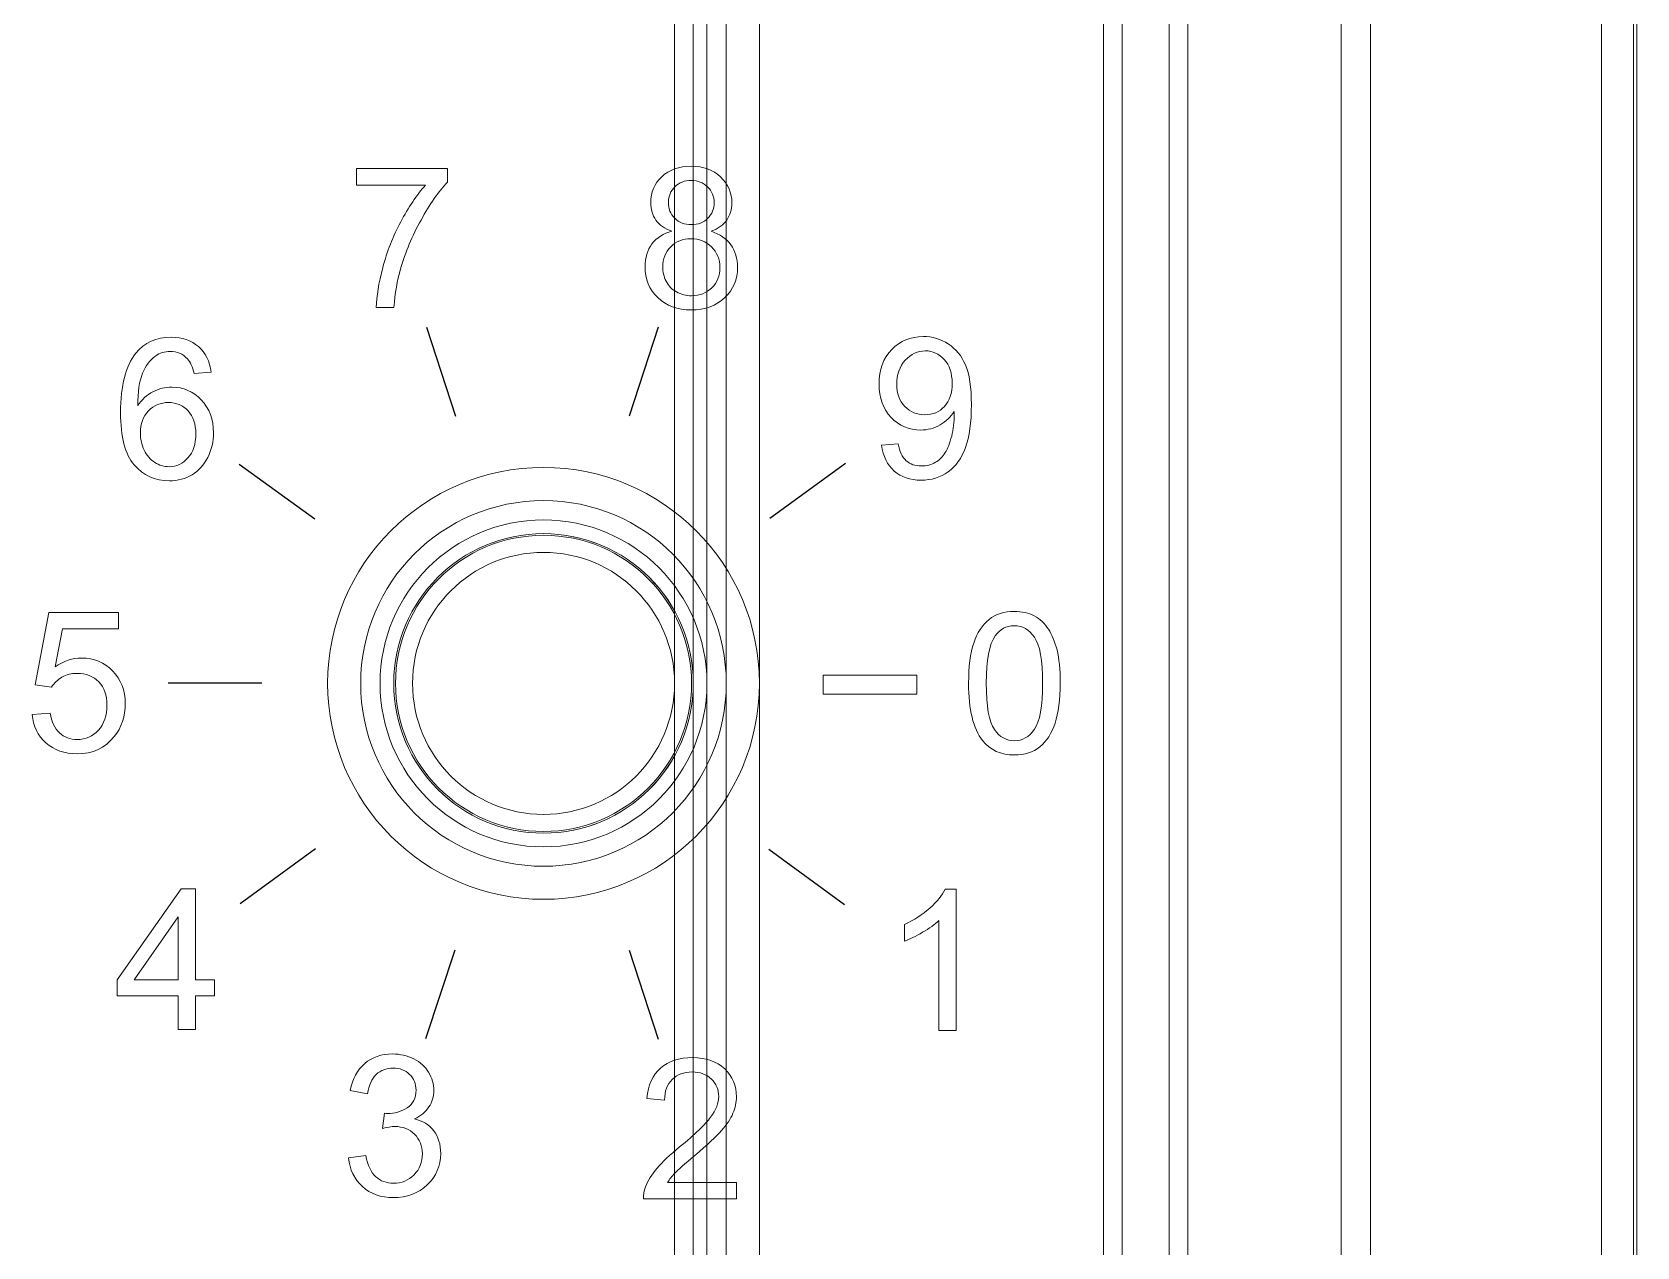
# Model space of a CAD drawing. Header units: millimetres. Extents: x 33157 to 59611, y -29750 to 1750.
# Drawn here: x 53746.86 to 53764.01, y 403.17 to 416.15 of the extents above; entities that cross this region are included whole.
import ezdxf

# ---------------------------------------------------------------- set-up
doc = ezdxf.new("R2010")
doc.units = ezdxf.units.MM
doc.layers.get('0').update_dxf_attribs({"lineweight": 18})

msp = doc.modelspace()

# ---------------------------------------------------------------- linework, layer by layer
at = {"lineweight": 9}
for p, q in [((53764.013, 478.445), (53764.013, 379.945)), ((53763.633, 477.781), (53763.633, 380.609)), ((53763.975, 477.781), (53763.975, 380.609)), ((53760.851, 473.464), (53760.851, 384.925)), ((53761.167, 473.464), (53761.167, 384.925)), ((53758.313, 473.195), (53758.313, 385.195)), ((53758.513, 473.195), (53758.513, 385.195)), ((53759.013, 473.195), (53759.013, 385.195)), ((53759.213, 473.195), (53759.213, 385.195))]:
    msp.add_line(p, q, dxfattribs=at)
msp.add_ellipse((53752.328, 409.195), major_axis=(0, 1.582), ratio=1, dxfattribs=at)
for points, knots in [([(53750.331, 414.519), (53750.331, 414.519), (53750.331, 414.695), (53750.331, 414.695), (53750.331, 414.695), (53751.303, 414.695), (53751.303, 414.695), (53751.303, 414.695), (53751.303, 414.552), (53751.303, 414.552), (53751.208, 414.451), (53751.113, 414.315), (53751.019, 414.146), (53750.925, 413.977), (53750.852, 413.803), (53750.801, 413.625), (53750.764, 413.499), (53750.74, 413.361), (53750.73, 413.211), (53750.73, 413.211), (53750.541, 413.211), (53750.541, 413.211), (53750.543, 413.329), (53750.566, 413.472), (53750.611, 413.64), (53750.655, 413.808), (53750.719, 413.97), (53750.802, 414.125), (53750.885, 414.281), (53750.973, 414.412), (53751.066, 414.519), (53751.066, 414.519), (53750.331, 414.519), (53750.331, 414.519)], [0, 0, 0, 0, 136169.133087, 136169.133087, 136169.133087, 272338.266173, 272338.266173, 272338.266173, 408507.39926, 408507.39926, 408507.39926, 544676.532347, 544676.532347, 544676.532347, 680845.665433, 680845.665433, 680845.665433, 817014.79852, 817014.79852, 817014.79852, 953183.931606, 953183.931606, 953183.931606, 1089353.064693, 1089353.064693, 1089353.064693, 1225522.19778, 1225522.19778, 1225522.19778, 1361691.330866, 1361691.330866, 1361691.330866, 1497860.463953, 1497860.463953, 1497860.463953, 1497860.463953]), ([(53753.699, 414.026), (53753.623, 414.054), (53753.566, 414.094), (53753.529, 414.146), (53753.492, 414.198), (53753.474, 414.26), (53753.474, 414.333), (53753.474, 414.442), (53753.513, 414.534), (53753.591, 414.608), (53753.67, 414.683), (53753.774, 414.72), (53753.905, 414.72), (53754.036, 414.72), (53754.141, 414.682), (53754.221, 414.606), (53754.301, 414.529), (53754.341, 414.437), (53754.341, 414.327), (53754.341, 414.258), (53754.323, 414.197), (53754.286, 414.145), (53754.25, 414.094), (53754.195, 414.054), (53754.12, 414.026), (53754.212, 413.996), (53754.282, 413.947), (53754.33, 413.88), (53754.378, 413.813), (53754.402, 413.734), (53754.402, 413.641), (53754.402, 413.512), (53754.356, 413.404), (53754.266, 413.317), (53754.175, 413.229), (53754.055, 413.186), (53753.907, 413.186), (53753.759, 413.186), (53753.64, 413.229), (53753.549, 413.317), (53753.458, 413.405), (53753.413, 413.515), (53753.413, 413.646), (53753.413, 413.743), (53753.438, 413.825), (53753.487, 413.891), (53753.537, 413.957), (53753.608, 414.002), (53753.699, 414.026)], [0, 0, 0, 0, 134007.581046, 134007.581046, 134007.581046, 268015.162092, 268015.162092, 268015.162092, 402022.743138, 402022.743138, 402022.743138, 536030.324184, 536030.324184, 536030.324184, 670037.90523, 670037.90523, 670037.90523, 804045.486276, 804045.486276, 804045.486276, 938053.067323, 938053.067323, 938053.067323, 1072060.648369, 1072060.648369, 1072060.648369, 1206068.229415, 1206068.229415, 1206068.229415, 1340075.810461, 1340075.810461, 1340075.810461, 1474083.391507, 1474083.391507, 1474083.391507, 1608090.972553, 1608090.972553, 1608090.972553, 1742098.553599, 1742098.553599, 1742098.553599, 1876106.134645, 1876106.134645, 1876106.134645, 2010113.715691, 2010113.715691, 2010113.715691, 2144121.296737, 2144121.296737, 2144121.296737, 2144121.296737]), ([(53753.663, 414.339), (53753.663, 414.268), (53753.685, 414.21), (53753.731, 414.165), (53753.776, 414.119), (53753.836, 414.097), (53753.909, 414.097), (53753.981, 414.097), (53754.039, 414.119), (53754.084, 414.164), (53754.129, 414.209), (53754.152, 414.264), (53754.152, 414.329), (53754.152, 414.397), (53754.129, 414.454), (53754.082, 414.5), (53754.036, 414.546), (53753.978, 414.569), (53753.907, 414.569), (53753.836, 414.569), (53753.778, 414.546), (53753.732, 414.501), (53753.686, 414.456), (53753.663, 414.402), (53753.663, 414.339)], [0, 0, 0, 0, 138741.454364, 138741.454364, 138741.454364, 277482.908728, 277482.908728, 277482.908728, 416224.363093, 416224.363093, 416224.363093, 554965.817457, 554965.817457, 554965.817457, 693707.271821, 693707.271821, 693707.271821, 832448.726185, 832448.726185, 832448.726185, 971190.18055, 971190.18055, 971190.18055, 1109931.634914, 1109931.634914, 1109931.634914, 1109931.634914]), ([(53753.602, 413.644), (53753.602, 413.592), (53753.614, 413.541), (53753.638, 413.492), (53753.663, 413.443), (53753.7, 413.404), (53753.75, 413.377), (53753.799, 413.351), (53753.852, 413.337), (53753.909, 413.337), (53753.998, 413.337), (53754.07, 413.365), (53754.127, 413.422), (53754.184, 413.479), (53754.213, 413.551), (53754.213, 413.638), (53754.213, 413.727), (53754.183, 413.8), (53754.125, 413.858), (53754.066, 413.917), (53753.992, 413.946), (53753.903, 413.946), (53753.815, 413.946), (53753.744, 413.917), (53753.687, 413.86), (53753.63, 413.802), (53753.602, 413.73), (53753.602, 413.644)], [0, 0, 0, 0, 137713.337457, 137713.337457, 137713.337457, 275426.674913, 275426.674913, 275426.674913, 413140.01237, 413140.01237, 413140.01237, 550853.349826, 550853.349826, 550853.349826, 688566.687283, 688566.687283, 688566.687283, 826280.024739, 826280.024739, 826280.024739, 963993.362196, 963993.362196, 963993.362196, 1101706.699652, 1101706.699652, 1101706.699652, 1239420.037109, 1239420.037109, 1239420.037109, 1239420.037109]), ([(53748.776, 412.52), (53748.776, 412.52), (53748.593, 412.505), (53748.593, 412.505), (53748.577, 412.577), (53748.553, 412.63), (53748.523, 412.663), (53748.473, 412.716), (53748.411, 412.742), (53748.337, 412.742), (53748.278, 412.742), (53748.226, 412.726), (53748.181, 412.693), (53748.123, 412.65), (53748.077, 412.589), (53748.043, 412.508), (53748.009, 412.426), (53747.992, 412.31), (53747.991, 412.16), (53748.035, 412.228), (53748.09, 412.278), (53748.154, 412.311), (53748.218, 412.344), (53748.286, 412.36), (53748.356, 412.36), (53748.479, 412.36), (53748.584, 412.315), (53748.671, 412.224), (53748.758, 412.133), (53748.801, 412.017), (53748.801, 411.873), (53748.801, 411.778), (53748.781, 411.691), (53748.74, 411.61), (53748.699, 411.529), (53748.644, 411.467), (53748.572, 411.424), (53748.501, 411.381), (53748.42, 411.359), (53748.33, 411.359), (53748.176, 411.359), (53748.051, 411.416), (53747.953, 411.529), (53747.857, 411.642), (53747.808, 411.828), (53747.808, 412.088), (53747.808, 412.378), (53747.862, 412.589), (53747.969, 412.721), (53748.063, 412.836), (53748.189, 412.893), (53748.349, 412.893), (53748.467, 412.893), (53748.564, 412.86), (53748.64, 412.794), (53748.715, 412.728), (53748.761, 412.636), (53748.776, 412.52)], [0, 0, 0, 0, 133259.206109, 133259.206109, 133259.206109, 266518.412217, 266518.412217, 266518.412217, 399777.618326, 399777.618326, 399777.618326, 533036.824435, 533036.824435, 533036.824435, 666296.030544, 666296.030544, 666296.030544, 799555.236652, 799555.236652, 799555.236652, 932814.442761, 932814.442761, 932814.442761, 1066073.64887, 1066073.64887, 1066073.64887, 1199332.854979, 1199332.854979, 1199332.854979, 1332592.061087, 1332592.061087, 1332592.061087, 1465851.267196, 1465851.267196, 1465851.267196, 1599110.473305, 1599110.473305, 1599110.473305, 1732369.679414, 1732369.679414, 1732369.679414, 1865628.885522, 1865628.885522, 1865628.885522, 1998888.091631, 1998888.091631, 1998888.091631, 2132147.29774, 2132147.29774, 2132147.29774, 2265406.503849, 2265406.503849, 2265406.503849, 2398665.709957, 2398665.709957, 2398665.709957, 2531924.916066, 2531924.916066, 2531924.916066, 2531924.916066]), ([(53755.941, 411.74), (53755.941, 411.74), (53756.118, 411.755), (53756.118, 411.755), (53756.133, 411.672), (53756.162, 411.611), (53756.204, 411.574), (53756.246, 411.536), (53756.301, 411.518), (53756.367, 411.518), (53756.424, 411.518), (53756.474, 411.531), (53756.517, 411.557), (53756.56, 411.583), (53756.595, 411.617), (53756.622, 411.661), (53756.648, 411.704), (53756.671, 411.763), (53756.69, 411.837), (53756.708, 411.911), (53756.717, 411.986), (53756.717, 412.063), (53756.717, 412.071), (53756.717, 412.083), (53756.716, 412.1), (53756.68, 412.041), (53756.629, 411.993), (53756.566, 411.957), (53756.502, 411.92), (53756.433, 411.902), (53756.358, 411.902), (53756.234, 411.902), (53756.129, 411.947), (53756.043, 412.037), (53755.957, 412.127), (53755.914, 412.246), (53755.914, 412.394), (53755.914, 412.546), (53755.959, 412.669), (53756.049, 412.762), (53756.139, 412.854), (53756.251, 412.901), (53756.386, 412.901), (53756.484, 412.901), (53756.573, 412.875), (53756.654, 412.822), (53756.735, 412.769), (53756.796, 412.694), (53756.838, 412.597), (53756.88, 412.5), (53756.901, 412.359), (53756.901, 412.174), (53756.901, 411.982), (53756.88, 411.829), (53756.839, 411.716), (53756.797, 411.602), (53756.735, 411.515), (53756.653, 411.456), (53756.57, 411.396), (53756.474, 411.366), (53756.364, 411.366), (53756.246, 411.366), (53756.15, 411.399), (53756.076, 411.464), (53756.001, 411.53), (53755.957, 411.622), (53755.941, 411.74)], [0, 0, 0, 0, 132725.092423, 132725.092423, 132725.092423, 265450.184846, 265450.184846, 265450.184846, 398175.277269, 398175.277269, 398175.277269, 530900.369691, 530900.369691, 530900.369691, 663625.462114, 663625.462114, 663625.462114, 796350.554537, 796350.554537, 796350.554537, 929075.64696, 929075.64696, 929075.64696, 1061800.739383, 1061800.739383, 1061800.739383, 1194525.831806, 1194525.831806, 1194525.831806, 1327250.924228, 1327250.924228, 1327250.924228, 1459976.016651, 1459976.016651, 1459976.016651, 1592701.109074, 1592701.109074, 1592701.109074, 1725426.201497, 1725426.201497, 1725426.201497, 1858151.29392, 1858151.29392, 1858151.29392, 1990876.386343, 1990876.386343, 1990876.386343, 2123601.478765, 2123601.478765, 2123601.478765, 2256326.571188, 2256326.571188, 2256326.571188, 2389051.663611, 2389051.663611, 2389051.663611, 2521776.756034, 2521776.756034, 2521776.756034, 2654501.848457, 2654501.848457, 2654501.848457, 2787226.94088, 2787226.94088, 2787226.94088, 2919952.033303, 2919952.033303, 2919952.033303, 2919952.033303]), ([(53756.695, 412.403), (53756.695, 412.509), (53756.667, 412.593), (53756.611, 412.655), (53756.556, 412.716), (53756.488, 412.748), (53756.408, 412.748), (53756.325, 412.748), (53756.254, 412.714), (53756.194, 412.648), (53756.133, 412.581), (53756.103, 412.494), (53756.103, 412.388), (53756.103, 412.292), (53756.132, 412.214), (53756.189, 412.155), (53756.246, 412.095), (53756.318, 412.065), (53756.403, 412.065), (53756.488, 412.065), (53756.558, 412.095), (53756.613, 412.155), (53756.668, 412.214), (53756.695, 412.297), (53756.695, 412.403)], [0, 0, 0, 0, 138749.756472, 138749.756472, 138749.756472, 277499.512944, 277499.512944, 277499.512944, 416249.269417, 416249.269417, 416249.269417, 554999.025889, 554999.025889, 554999.025889, 693748.782361, 693748.782361, 693748.782361, 832498.538833, 832498.538833, 832498.538833, 971248.295305, 971248.295305, 971248.295305, 1109998.051777, 1109998.051777, 1109998.051777, 1109998.051777]), ([(53748.02, 411.871), (53748.02, 411.807), (53748.034, 411.746), (53748.06, 411.688), (53748.087, 411.63), (53748.125, 411.586), (53748.173, 411.556), (53748.222, 411.525), (53748.273, 411.51), (53748.327, 411.51), (53748.406, 411.51), (53748.473, 411.541), (53748.528, 411.604), (53748.584, 411.667), (53748.612, 411.753), (53748.612, 411.861), (53748.612, 411.965), (53748.584, 412.047), (53748.529, 412.106), (53748.475, 412.166), (53748.405, 412.196), (53748.319, 412.196), (53748.236, 412.196), (53748.165, 412.166), (53748.107, 412.106), (53748.049, 412.047), (53748.02, 411.968), (53748.02, 411.871)], [0, 0, 0, 0, 137701.088898, 137701.088898, 137701.088898, 275402.177797, 275402.177797, 275402.177797, 413103.266695, 413103.266695, 413103.266695, 550804.355594, 550804.355594, 550804.355594, 688505.444492, 688505.444492, 688505.444492, 826206.53339, 826206.53339, 826206.53339, 963907.622289, 963907.622289, 963907.622289, 1101608.711187, 1101608.711187, 1101608.711187, 1239309.800086, 1239309.800086, 1239309.800086, 1239309.800086]), ([(53746.863, 408.863), (53746.863, 408.863), (53747.056, 408.878), (53747.056, 408.878), (53747.07, 408.784), (53747.104, 408.713), (53747.155, 408.666), (53747.207, 408.618), (53747.271, 408.595), (53747.345, 408.595), (53747.435, 408.595), (53747.51, 408.628), (53747.572, 408.695), (53747.632, 408.762), (53747.663, 408.851), (53747.663, 408.962), (53747.663, 409.067), (53747.634, 409.15), (53747.575, 409.211), (53747.517, 409.272), (53747.44, 409.302), (53747.343, 409.302), (53747.284, 409.302), (53747.23, 409.288), (53747.182, 409.261), (53747.135, 409.234), (53747.098, 409.198), (53747.071, 409.155), (53747.071, 409.155), (53746.896, 409.18), (53746.896, 409.18), (53746.896, 409.18), (53747.041, 409.953), (53747.041, 409.953), (53747.041, 409.953), (53747.787, 409.953), (53747.787, 409.953), (53747.787, 409.953), (53747.787, 409.776), (53747.787, 409.776), (53747.787, 409.776), (53747.189, 409.776), (53747.189, 409.776), (53747.189, 409.776), (53747.108, 409.371), (53747.108, 409.371), (53747.198, 409.434), (53747.293, 409.466), (53747.392, 409.466), (53747.523, 409.466), (53747.633, 409.42), (53747.723, 409.329), (53747.813, 409.238), (53747.858, 409.121), (53747.858, 408.979), (53747.858, 408.843), (53747.819, 408.725), (53747.74, 408.626), (53747.643, 408.504), (53747.512, 408.443), (53747.345, 408.443), (53747.209, 408.443), (53747.097, 408.482), (53747.011, 408.559), (53746.924, 408.635), (53746.875, 408.737), (53746.863, 408.863)], [0, 0, 0, 0, 132705.239137, 132705.239137, 132705.239137, 265410.478275, 265410.478275, 265410.478275, 398115.717412, 398115.717412, 398115.717412, 530820.95655, 530820.95655, 530820.95655, 663526.195687, 663526.195687, 663526.195687, 796231.434824, 796231.434824, 796231.434824, 928936.673962, 928936.673962, 928936.673962, 1061641.913099, 1061641.913099, 1061641.913099, 1194347.152237, 1194347.152237, 1194347.152237, 1327052.391374, 1327052.391374, 1327052.391374, 1459757.630511, 1459757.630511, 1459757.630511, 1592462.869649, 1592462.869649, 1592462.869649, 1725168.108786, 1725168.108786, 1725168.108786, 1857873.347924, 1857873.347924, 1857873.347924, 1990578.587061, 1990578.587061, 1990578.587061, 2123283.826198, 2123283.826198, 2123283.826198, 2255989.065336, 2255989.065336, 2255989.065336, 2388694.304473, 2388694.304473, 2388694.304473, 2521399.543611, 2521399.543611, 2521399.543611, 2654104.782748, 2654104.782748, 2654104.782748, 2786810.021885, 2786810.021885, 2786810.021885, 2919515.261023, 2919515.261023, 2919515.261023, 2919515.261023]), ([(53756.871, 409.197), (53756.871, 409.374), (53756.889, 409.518), (53756.926, 409.626), (53756.962, 409.735), (53757.017, 409.819), (53757.089, 409.877), (53757.16, 409.935), (53757.251, 409.964), (53757.36, 409.964), (53757.441, 409.964), (53757.512, 409.948), (53757.573, 409.916), (53757.634, 409.883), (53757.684, 409.836), (53757.723, 409.775), (53757.762, 409.714), (53757.793, 409.64), (53757.816, 409.552), (53757.838, 409.464), (53757.85, 409.346), (53757.85, 409.197), (53757.85, 409.021), (53757.831, 408.878), (53757.795, 408.769), (53757.759, 408.661), (53757.705, 408.577), (53757.633, 408.518), (53757.561, 408.459), (53757.47, 408.43), (53757.36, 408.43), (53757.216, 408.43), (53757.102, 408.481), (53757.019, 408.585), (53756.92, 408.711), (53756.871, 408.915), (53756.871, 409.197)], [0, 0, 0, 0, 135600.079983, 135600.079983, 135600.079983, 271200.159966, 271200.159966, 271200.159966, 406800.239949, 406800.239949, 406800.239949, 542400.319932, 542400.319932, 542400.319932, 678000.399916, 678000.399916, 678000.399916, 813600.479899, 813600.479899, 813600.479899, 949200.559882, 949200.559882, 949200.559882, 1084800.639865, 1084800.639865, 1084800.639865, 1220400.719848, 1220400.719848, 1220400.719848, 1356000.799831, 1356000.799831, 1356000.799831, 1491600.879814, 1491600.879814, 1491600.879814, 1627200.959797, 1627200.959797, 1627200.959797, 1627200.959797]), ([(53757.06, 409.196), (53757.06, 408.949), (53757.089, 408.784), (53757.146, 408.703), (53757.204, 408.622), (53757.276, 408.581), (53757.36, 408.581), (53757.445, 408.581), (53757.516, 408.622), (53757.574, 408.704), (53757.632, 408.785), (53757.661, 408.95), (53757.661, 409.196), (53757.661, 409.444), (53757.632, 409.608), (53757.574, 409.689), (53757.517, 409.771), (53757.445, 409.811), (53757.358, 409.811), (53757.274, 409.811), (53757.206, 409.775), (53757.155, 409.703), (53757.092, 409.612), (53757.06, 409.443), (53757.06, 409.196)], [0, 0, 0, 0, 138756.324992, 138756.324992, 138756.324992, 277512.649983, 277512.649983, 277512.649983, 416268.974975, 416268.974975, 416268.974975, 555025.299967, 555025.299967, 555025.299967, 693781.624958, 693781.624958, 693781.624958, 832537.94995, 832537.94995, 832537.94995, 971294.274942, 971294.274942, 971294.274942, 1110050.599933, 1110050.599933, 1110050.599933, 1110050.599933]), ([(53748.424, 405.497), (53748.424, 405.497), (53748.424, 405.856), (53748.424, 405.856), (53748.424, 405.856), (53747.771, 405.856), (53747.771, 405.856), (53747.771, 405.856), (53747.771, 406.026), (53747.771, 406.026), (53747.771, 406.026), (53748.457, 407), (53748.457, 407), (53748.457, 407), (53748.608, 407), (53748.608, 407), (53748.608, 407), (53748.608, 406.026), (53748.608, 406.026), (53748.608, 406.026), (53748.812, 406.026), (53748.812, 406.026), (53748.812, 406.026), (53748.812, 405.856), (53748.812, 405.856), (53748.812, 405.856), (53748.608, 405.856), (53748.608, 405.856), (53748.608, 405.856), (53748.608, 405.497), (53748.608, 405.497), (53748.608, 405.497), (53748.424, 405.497), (53748.424, 405.497)], [0, 0, 0, 0, 136172.200819, 136172.200819, 136172.200819, 272344.401638, 272344.401638, 272344.401638, 408516.602457, 408516.602457, 408516.602457, 544688.803276, 544688.803276, 544688.803276, 680861.004095, 680861.004095, 680861.004095, 817033.204914, 817033.204914, 817033.204914, 953205.405732, 953205.405732, 953205.405732, 1089377.606551, 1089377.606551, 1089377.606551, 1225549.80737, 1225549.80737, 1225549.80737, 1361722.008189, 1361722.008189, 1361722.008189, 1497894.209008, 1497894.209008, 1497894.209008, 1497894.209008]), ([(53756.739, 405.486), (53756.739, 405.486), (53756.554, 405.486), (53756.554, 405.486), (53756.554, 405.486), (53756.554, 406.662), (53756.554, 406.662), (53756.51, 406.62), (53756.451, 406.577), (53756.379, 406.535), (53756.307, 406.493), (53756.242, 406.461), (53756.185, 406.44), (53756.185, 406.44), (53756.185, 406.618), (53756.185, 406.618), (53756.288, 406.666), (53756.378, 406.725), (53756.456, 406.794), (53756.533, 406.863), (53756.588, 406.93), (53756.62, 406.995), (53756.62, 406.995), (53756.739, 406.995), (53756.739, 406.995), (53756.739, 406.995), (53756.739, 405.486), (53756.739, 405.486)], [0, 0, 0, 0, 137727.414984, 137727.414984, 137727.414984, 275454.829968, 275454.829968, 275454.829968, 413182.244953, 413182.244953, 413182.244953, 550909.659937, 550909.659937, 550909.659937, 688637.074921, 688637.074921, 688637.074921, 826364.489905, 826364.489905, 826364.489905, 964091.904889, 964091.904889, 964091.904889, 1101819.319874, 1101819.319874, 1101819.319874, 1239546.734858, 1239546.734858, 1239546.734858, 1239546.734858]), ([(53748.424, 406.026), (53748.424, 406.026), (53748.424, 406.702), (53748.424, 406.702), (53748.424, 406.702), (53747.952, 406.026), (53747.952, 406.026), (53747.952, 406.026), (53748.424, 406.026), (53748.424, 406.026)], [0, 0, 0, 0, 154579.897264, 154579.897264, 154579.897264, 309159.794529, 309159.794529, 309159.794529, 463739.691793, 463739.691793, 463739.691793, 463739.691793]), ([(53750.244, 404.125), (53750.244, 404.125), (53750.429, 404.15), (53750.429, 404.15), (53750.45, 404.045), (53750.486, 403.969), (53750.536, 403.923), (53750.587, 403.877), (53750.649, 403.854), (53750.723, 403.854), (53750.811, 403.854), (53750.885, 403.884), (53750.944, 403.944), (53751.004, 404.004), (53751.033, 404.079), (53751.033, 404.168), (53751.033, 404.252), (53751.006, 404.322), (53750.95, 404.377), (53750.895, 404.432), (53750.824, 404.46), (53750.739, 404.46), (53750.704, 404.46), (53750.66, 404.453), (53750.608, 404.439), (53750.608, 404.439), (53750.629, 404.601), (53750.629, 404.601), (53750.641, 404.6), (53750.651, 404.599), (53750.659, 404.599), (53750.738, 404.599), (53750.808, 404.62), (53750.872, 404.661), (53750.935, 404.701), (53750.966, 404.764), (53750.966, 404.849), (53750.966, 404.917), (53750.943, 404.973), (53750.897, 405.017), (53750.851, 405.062), (53750.792, 405.084), (53750.72, 405.084), (53750.648, 405.084), (53750.588, 405.061), (53750.54, 405.016), (53750.492, 404.97), (53750.461, 404.902), (53750.448, 404.811), (53750.448, 404.811), (53750.263, 404.845), (53750.263, 404.845), (53750.286, 404.968), (53750.337, 405.065), (53750.417, 405.133), (53750.496, 405.201), (53750.596, 405.235), (53750.715, 405.235), (53750.797, 405.235), (53750.873, 405.217), (53750.942, 405.182), (53751.011, 405.147), (53751.064, 405.099), (53751.1, 405.039), (53751.137, 404.978), (53751.155, 404.913), (53751.155, 404.845), (53751.155, 404.78), (53751.138, 404.722), (53751.103, 404.669), (53751.068, 404.615), (53751.016, 404.573), (53750.948, 404.542), (53751.037, 404.521), (53751.106, 404.479), (53751.155, 404.414), (53751.204, 404.35), (53751.229, 404.268), (53751.229, 404.171), (53751.229, 404.04), (53751.181, 403.929), (53751.085, 403.837), (53750.989, 403.746), (53750.868, 403.701), (53750.722, 403.701), (53750.59, 403.701), (53750.48, 403.74), (53750.393, 403.819), (53750.306, 403.898), (53750.256, 403.999), (53750.244, 404.125)], [0, 0, 0, 0, 131801.427114, 131801.427114, 131801.427114, 263602.854228, 263602.854228, 263602.854228, 395404.281341, 395404.281341, 395404.281341, 527205.708455, 527205.708455, 527205.708455, 659007.135569, 659007.135569, 659007.135569, 790808.562683, 790808.562683, 790808.562683, 922609.989797, 922609.989797, 922609.989797, 1054411.41691, 1054411.41691, 1054411.41691, 1186212.844024, 1186212.844024, 1186212.844024, 1318014.271138, 1318014.271138, 1318014.271138, 1449815.698252, 1449815.698252, 1449815.698252, 1581617.125365, 1581617.125365, 1581617.125365, 1713418.552479, 1713418.552479, 1713418.552479, 1845219.979593, 1845219.979593, 1845219.979593, 1977021.406707, 1977021.406707, 1977021.406707, 2108822.833821, 2108822.833821, 2108822.833821, 2240624.260934, 2240624.260934, 2240624.260934, 2372425.688048, 2372425.688048, 2372425.688048, 2504227.115162, 2504227.115162, 2504227.115162, 2636028.542276, 2636028.542276, 2636028.542276, 2767829.96939, 2767829.96939, 2767829.96939, 2899631.396503, 2899631.396503, 2899631.396503, 3031432.823617, 3031432.823617, 3031432.823617, 3163234.250731, 3163234.250731, 3163234.250731, 3295035.677845, 3295035.677845, 3295035.677845, 3426837.104959, 3426837.104959, 3426837.104959, 3558638.532072, 3558638.532072, 3558638.532072, 3690439.959186, 3690439.959186, 3690439.959186, 3822241.3863, 3822241.3863, 3822241.3863, 3954042.813414, 3954042.813414, 3954042.813414, 3954042.813414]), ([(53754.392, 403.863), (53754.392, 403.863), (53754.392, 403.687), (53754.392, 403.687), (53754.392, 403.687), (53753.397, 403.687), (53753.397, 403.687), (53753.395, 403.731), (53753.403, 403.774), (53753.419, 403.815), (53753.444, 403.883), (53753.485, 403.949), (53753.541, 404.015), (53753.598, 404.08), (53753.678, 404.156), (53753.783, 404.242), (53753.946, 404.376), (53754.056, 404.482), (53754.114, 404.56), (53754.172, 404.638), (53754.201, 404.712), (53754.201, 404.782), (53754.201, 404.856), (53754.175, 404.917), (53754.122, 404.967), (53754.07, 405.018), (53754.001, 405.043), (53753.917, 405.043), (53753.828, 405.043), (53753.756, 405.016), (53753.703, 404.963), (53753.649, 404.91), (53753.622, 404.837), (53753.622, 404.743), (53753.622, 404.743), (53753.433, 404.761), (53753.433, 404.761), (53753.445, 404.903), (53753.495, 405.011), (53753.579, 405.085), (53753.664, 405.159), (53753.778, 405.196), (53753.921, 405.196), (53754.065, 405.196), (53754.18, 405.156), (53754.264, 405.076), (53754.348, 404.996), (53754.39, 404.896), (53754.39, 404.778), (53754.39, 404.718), (53754.378, 404.659), (53754.353, 404.601), (53754.328, 404.542), (53754.288, 404.481), (53754.231, 404.417), (53754.173, 404.353), (53754.078, 404.264), (53753.946, 404.152), (53753.835, 404.059), (53753.764, 403.996), (53753.732, 403.963), (53753.701, 403.93), (53753.675, 403.897), (53753.654, 403.863), (53753.654, 403.863), (53754.392, 403.863), (53754.392, 403.863)], [0, 0, 0, 0, 132726.712188, 132726.712188, 132726.712188, 265453.424375, 265453.424375, 265453.424375, 398180.136563, 398180.136563, 398180.136563, 530906.848751, 530906.848751, 530906.848751, 663633.560939, 663633.560939, 663633.560939, 796360.273126, 796360.273126, 796360.273126, 929086.985314, 929086.985314, 929086.985314, 1061813.697502, 1061813.697502, 1061813.697502, 1194540.409689, 1194540.409689, 1194540.409689, 1327267.121877, 1327267.121877, 1327267.121877, 1459993.834065, 1459993.834065, 1459993.834065, 1592720.546253, 1592720.546253, 1592720.546253, 1725447.25844, 1725447.25844, 1725447.25844, 1858173.970628, 1858173.970628, 1858173.970628, 1990900.682816, 1990900.682816, 1990900.682816, 2123627.395003, 2123627.395003, 2123627.395003, 2256354.107191, 2256354.107191, 2256354.107191, 2389080.819379, 2389080.819379, 2389080.819379, 2521807.531566, 2521807.531566, 2521807.531566, 2654534.243754, 2654534.243754, 2654534.243754, 2787260.955942, 2787260.955942, 2787260.955942, 2919987.66813, 2919987.66813, 2919987.66813, 2919987.66813])]:
    msp.add_open_spline(points, degree=3, knots=knots)
at = {"lineweight": 25}
for points in [[(53751.078, 413.001), (53751.078, 413.001), (53751.388, 412.05), (53751.388, 412.05)], [(53753.555, 413.001), (53753.555, 413.001), (53753.245, 412.05), (53753.245, 412.05)], [(53749.074, 411.539), (53749.074, 411.539), (53749.885, 410.954), (53749.885, 410.954)], [(53755.555, 411.545), (53755.555, 411.545), (53754.745, 410.958), (53754.745, 410.958)], [(53749.317, 409.197), (53749.317, 409.197), (53748.317, 409.197), (53748.317, 409.197)], [(53749.893, 407.428), (53749.893, 407.428), (53749.086, 406.838), (53749.086, 406.838)], [(53754.736, 407.424), (53754.736, 407.424), (53755.543, 406.832), (53755.543, 406.832)], [(53751.379, 406.346), (53751.379, 406.346), (53751.067, 405.396), (53751.067, 405.396)], [(53753.245, 406.344), (53753.245, 406.344), (53753.555, 405.392), (53753.555, 405.392)]]:
    msp.add_open_spline(points, degree=3, dxfattribs=at)
at = {"lineweight": 9}
for points, knots in [([(53754.635, 409.195), (53754.635, 410.469), (53753.602, 411.502), (53752.328, 411.502), (53751.054, 411.502), (53750.021, 410.469), (53750.021, 409.195), (53750.021, 407.921), (53751.054, 406.888), (53752.328, 406.888), (53753.602, 406.888), (53754.635, 407.921), (53754.635, 409.195), (53754.635, 470.352), (53754.635, 348.038), (53754.635, 409.195)], [0, 0, 0, 0, 148200.491772, 148200.491772, 148200.491772, 296400.983545, 296400.983545, 296400.983545, 444601.475317, 444601.475317, 444601.475317, 592801.96709, 592801.96709, 592801.96709, 592807.89511, 592807.89511, 592807.89511, 592807.89511]), ([(53754.635, 409.195), (53754.635, 410.469), (53753.602, 411.502), (53752.328, 411.502), (53751.054, 411.502), (53750.021, 410.469), (53750.021, 409.195), (53750.021, 407.921), (53751.054, 406.888), (53752.328, 406.888), (53753.602, 406.888), (53754.635, 407.921), (53754.635, 409.195), (53754.635, 470.352), (53754.635, 348.038), (53754.635, 409.195)], [0, 0, 0, 0, 148200.492049, 148200.492049, 148200.492049, 296400.984098, 296400.984098, 296400.984098, 444601.476148, 444601.476148, 444601.476148, 592801.968197, 592801.968197, 592801.968197, 592807.896217, 592807.896217, 592807.896217, 592807.896217]), ([(53754.635, 409.195), (53754.635, 410.469), (53753.602, 411.502), (53752.328, 411.502), (53751.054, 411.502), (53750.021, 410.469), (53750.021, 409.195), (53750.021, 407.921), (53751.054, 406.888), (53752.328, 406.888), (53753.602, 406.888), (53754.635, 407.921), (53754.635, 409.195), (53754.635, 470.352), (53754.635, 348.038), (53754.635, 409.195)], [0, 0, 0, 0, 148200.492326, 148200.492326, 148200.492326, 296400.984652, 296400.984652, 296400.984652, 444601.476978, 444601.476978, 444601.476978, 592801.969304, 592801.969304, 592801.969304, 592807.897324, 592807.897324, 592807.897324, 592807.897324]), ([(53754.281, 409.195), (53754.281, 410.274), (53753.407, 411.148), (53752.328, 411.148), (53751.249, 411.148), (53750.374, 410.274), (53750.374, 409.195), (53750.374, 408.116), (53751.249, 407.241), (53752.328, 407.241), (53753.407, 407.241), (53754.281, 408.116), (53754.281, 409.195), (53754.281, 460.982), (53754.281, 357.408), (53754.281, 409.195)], [0, 0, 0, 0, 148201.832901, 148201.832901, 148201.832901, 296403.665802, 296403.665802, 296403.665802, 444605.498703, 444605.498703, 444605.498703, 592807.331604, 592807.331604, 592807.331604, 592813.259677, 592813.259677, 592813.259677, 592813.259677]), ([(53754.281, 409.195), (53754.281, 410.274), (53753.407, 411.148), (53752.328, 411.148), (53751.249, 411.148), (53750.374, 410.274), (53750.374, 409.195), (53750.374, 408.116), (53751.249, 407.241), (53752.328, 407.241), (53753.407, 407.241), (53754.281, 408.116), (53754.281, 409.195), (53754.281, 460.982), (53754.281, 357.408), (53754.281, 409.195)], [0, 0, 0, 0, 148201.832624, 148201.832624, 148201.832624, 296403.665248, 296403.665248, 296403.665248, 444605.497873, 444605.497873, 444605.497873, 592807.330497, 592807.330497, 592807.330497, 592813.25857, 592813.25857, 592813.25857, 592813.25857]), ([(53754.074, 409.195), (53754.074, 410.159), (53753.292, 410.941), (53752.328, 410.941), (53751.363, 410.941), (53750.581, 410.159), (53750.581, 409.195), (53750.581, 408.23), (53751.363, 407.448), (53752.328, 407.448), (53753.292, 407.448), (53754.074, 408.23), (53754.074, 409.195), (53754.074, 455.491), (53754.074, 362.899), (53754.074, 409.195)], [0, 0, 0, 0, 148202.618151, 148202.618151, 148202.618151, 296405.236303, 296405.236303, 296405.236303, 444607.854454, 444607.854454, 444607.854454, 592810.472606, 592810.472606, 592810.472606, 592816.40071, 592816.40071, 592816.40071, 592816.40071]), ([(53754.074, 409.195), (53754.074, 410.159), (53753.292, 410.941), (53752.328, 410.941), (53751.363, 410.941), (53750.581, 410.159), (53750.581, 409.195), (53750.581, 408.23), (53751.363, 407.448), (53752.328, 407.448), (53753.292, 407.448), (53754.074, 408.23), (53754.074, 409.195), (53754.074, 455.491), (53754.074, 362.899), (53754.074, 409.195)], [0, 0, 0, 0, 148202.617875, 148202.617875, 148202.617875, 296405.235749, 296405.235749, 296405.235749, 444607.853624, 444607.853624, 444607.853624, 592810.471499, 592810.471499, 592810.471499, 592816.399603, 592816.399603, 592816.399603, 592816.399603]), ([(53753.928, 409.195), (53753.928, 410.079), (53753.212, 410.795), (53752.328, 410.795), (53751.444, 410.795), (53750.728, 410.079), (53750.728, 409.195), (53750.728, 408.311), (53751.444, 407.595), (53752.328, 407.595), (53753.212, 407.595), (53753.928, 408.311), (53753.928, 409.195), (53753.928, 451.608), (53753.928, 366.782), (53753.928, 409.195)], [0, 0, 0, 0, 180569.805061, 180569.805061, 180569.805061, 361139.610122, 361139.610122, 361139.610122, 541709.415184, 541709.415184, 541709.415184, 722279.220245, 722279.220245, 722279.220245, 722289.434815, 722289.434815, 722289.434815, 722289.434815]), ([(53753.928, 409.195), (53753.928, 410.079), (53753.211, 410.795), (53752.328, 410.795), (53751.444, 410.795), (53750.728, 410.079), (53750.728, 409.195), (53750.728, 408.311), (53751.444, 407.595), (53752.328, 407.595), (53753.211, 407.595), (53753.928, 408.311), (53753.928, 409.195), (53753.928, 451.608), (53753.928, 366.782), (53753.928, 409.195)], [0, 0, 0, 0, 180569.804387, 180569.804387, 180569.804387, 361139.608774, 361139.608774, 361139.608774, 541709.413161, 541709.413161, 541709.413161, 722279.217548, 722279.217548, 722279.217548, 722289.432118, 722289.432118, 722289.432118, 722289.432118]), ([(53753.928, 409.195), (53753.928, 410.079), (53753.211, 410.795), (53752.328, 410.795), (53751.444, 410.795), (53750.728, 410.079), (53750.728, 409.195), (53750.728, 408.311), (53751.444, 407.595), (53752.328, 407.595), (53753.211, 407.595), (53753.928, 408.311), (53753.928, 409.195), (53753.928, 451.608), (53753.928, 366.782), (53753.928, 409.195)], [0, 0, 0, 0, 180569.804724, 180569.804724, 180569.804724, 361139.609448, 361139.609448, 361139.609448, 541709.414172, 541709.414172, 541709.414172, 722279.218896, 722279.218896, 722279.218896, 722289.433467, 722289.433467, 722289.433467, 722289.433467]), ([(53753.728, 409.195), (53753.728, 409.968), (53753.101, 410.595), (53752.328, 410.595), (53751.555, 410.595), (53750.928, 409.968), (53750.928, 409.195), (53750.928, 408.422), (53751.555, 407.795), (53752.328, 407.795), (53753.101, 407.795), (53753.728, 408.422), (53753.728, 409.195), (53753.728, 446.308), (53753.728, 372.086), (53753.728, 409.195)], [0, 0, 0, 0, 180570.924379, 180570.924379, 180570.924379, 361141.848759, 361141.848759, 361141.848759, 541712.773138, 541712.773138, 541712.773138, 722283.697517, 722283.697517, 722283.697517, 722293.912151, 722293.912151, 722293.912151, 722293.912151]), ([(53753.728, 409.195), (53753.728, 409.968), (53753.101, 410.595), (53752.328, 410.595), (53751.555, 410.595), (53750.928, 409.968), (53750.928, 409.195), (53750.928, 408.422), (53751.555, 407.795), (53752.328, 407.795), (53753.101, 407.795), (53753.728, 408.422), (53753.728, 409.195), (53753.728, 446.308), (53753.728, 372.086), (53753.728, 409.195)], [0, 0, 0, 0, 180570.924042, 180570.924042, 180570.924042, 361141.848084, 361141.848084, 361141.848084, 541712.772126, 541712.772126, 541712.772126, 722283.696169, 722283.696169, 722283.696169, 722293.910803, 722293.910803, 722293.910803, 722293.910803])]:
    msp.add_open_spline(points, degree=3, knots=knots, dxfattribs=at)
at = {"lineweight": 0}
msp.add_open_spline([(53755.317, 409.284), (53755.317, 409.284), (53755.317, 409.081), (53755.317, 409.081), (53755.317, 409.081), (53756.317, 409.081), (53756.317, 409.081), (53756.317, 409.081), (53756.317, 409.284), (53756.317, 409.284), (53756.317, 409.284), (53755.317, 409.284), (53755.317, 409.284)], degree=3, knots=[0, 0, 0, 0, 148219.562632, 148219.562632, 148219.562632, 296439.125264, 296439.125264, 296439.125264, 444658.687896, 444658.687896, 444658.687896, 592878.250528, 592878.250528, 592878.250528, 592878.250528], dxfattribs=at)

doc.saveas('drawing.dxf')
